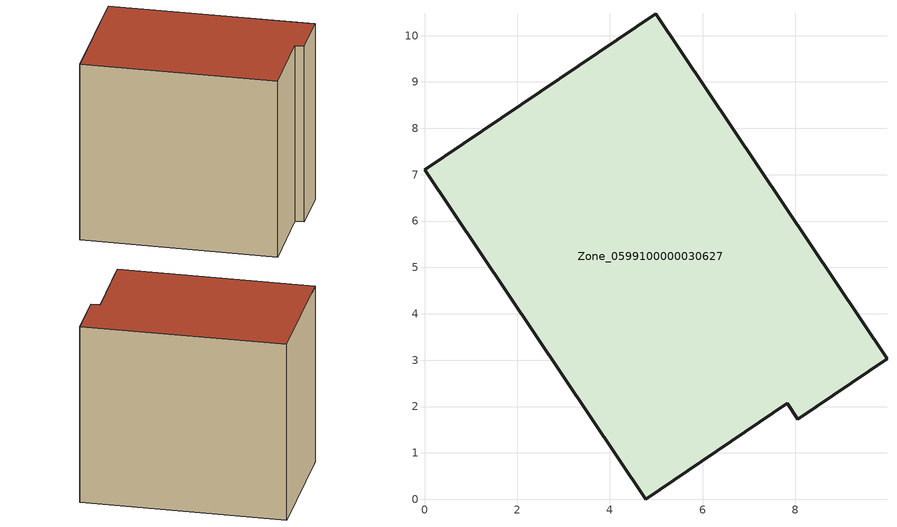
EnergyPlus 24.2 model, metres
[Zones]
Zone_0599100000030627
 floor ground (C_G): 0,7.11 4.99,10.47 9.97,3.04 8.05,1.73 7.82,2.07 4.77,0 z0
 wall outside (C_F): 4.99,10.47 0,7.11 4.77,0 7.82,2.07 8.05,1.73 9.97,3.04 4.99,10.47 z0:8.2
 roof outside (C_R): 9.97,3.04 4.99,10.47 0,7.11 4.77,0 7.82,2.07 8.05,1.73 z8.2
[BUILDING]
Pand.0599100000030627: North Axis=0; Terrain=City; Loads Convergence Tolerance Value=0.04; Temperature Convergence Tolerance Value=0.4; Solar Distribution=FullExterior; Maximum Number of Warmup Days=25; Minimum Number of Warmup Days=1
[Site:Location]
Rotterdam.The.Hague.AP_ZH_NLD Design_Conditions: Latitude=51.96; Longitude=4.45; Time Zone=1; Elevation=-4.5
[SITE:GROUNDTEMPERATURE:BUILDINGSURFACE]
18, 18, 18, 18, 18, 18, 18, 18, 18, 18, 18, 18
[MATERIAL] Thermal Absorptance=0.9; Solar Absorptance=0.7; Visible Absorptance=0.7
Name | Roughness | Thickness | Conductivity | Density | Specific Heat
G.TI.1965-1974 | MediumSmooth | 0.15 | 0.882353 | 540 | 1210
F.TI.1965-1974 | Rough | 0.3 | 0.697674 | 1920 | 840
R.TI.1965-1974 | MediumRough | 0.2 | 0.232558 | 1500 | 1000
[CONSTRUCTION]
C_G: G.TI.1965-1974
C_F: F.TI.1965-1974
C_R: R.TI.1965-1974
[ZONE]
Zone_0599100000030627: Type=1; Multiplier=1; Ceiling Height=Autocalculate; Volume=Autocalculate; Floor Area=autocalculate; Part of Total Floor Area=Yes
[ZONEINFILTRATION:DESIGNFLOWRATE]
Infil_Zone_0599100000030627: Zone or ZoneList or Space or SpaceList=Zone_0599100000030627; Schedule=AlwaysOn; Design Flow Rate Calculation Method=Flow/Area; Flow Rate per Floor Area=0.003; Constant Term Coefficient=1; Temperature Term Coefficient=0; Velocity Term Coefficient=0; Velocity Squared Term Coefficient=0
[HVACTEMPLATE:ZONE:IDEALLOADSAIRSYSTEM]
Zone_0599100000030627: Maximum Heating Supply Air Temperature=50; Minimum Cooling Supply Air Temperature=13; Maximum Heating Supply Air Humidity Ratio=0.0156; Minimum Cooling Supply Air Humidity Ratio=0.0077; Heating Limit=NoLimit; Cooling Limit=NoLimit; Dehumidification Control Type=ConstantSensibleHeatRatio; Cooling Sensible Heat Ratio=0.7; Dehumidification Setpoint=60; Humidification Control Type=None; Humidification Setpoint=30; Outdoor Air Method=None; Outdoor Air Flow Rate per Person=0.00944; Outdoor Air Flow Rate per Zone Floor Area=0; Outdoor Air Flow Rate per Zone=0; Demand Controlled Ventilation Type=None; Outdoor Air Economizer Type=NoEconomizer; Heat Recovery Type=None; Sensible Heat Recovery Effectiveness=0.7; Latent Heat Recovery Effectiveness=0.65
[ZONECONTROL:THERMOSTAT]
ThermostatControl_Zone_0599100000030627: Zone or ZoneList=Zone_0599100000030627; Control Type Schedule=DualSetpointControlType; Control 1=Thermostat_Zone_0599100000030627; Temperature Difference Between Cutout And Setpoint=0
[THERMOSTATSETPOINT:DUALSETPOINT]
Thermostat_Zone_0599100000030627: Heating Setpoint Temperature Schedule=HeatingSetpoint_Zone_0599100000030627; Cooling Setpoint Temperature Schedule=CoolingSetpoint_Zone_0599100000030627
[SCHEDULE:COMPACT]
HeatingSetpoint_Zone_0599100000030627: Through: 12/31, For: AllDays, Until: 24:00, 21
CoolingSetpoint_Zone_0599100000030627: Through: 12/31, For: AllDays, Until: 24:00, 24
DualSetpointControlType: Through: 12/31, For: AllDays, Until: 24:00, 4
AlwaysOn: Through: 12/31, For: AllDays, Until: 24:00, 1
